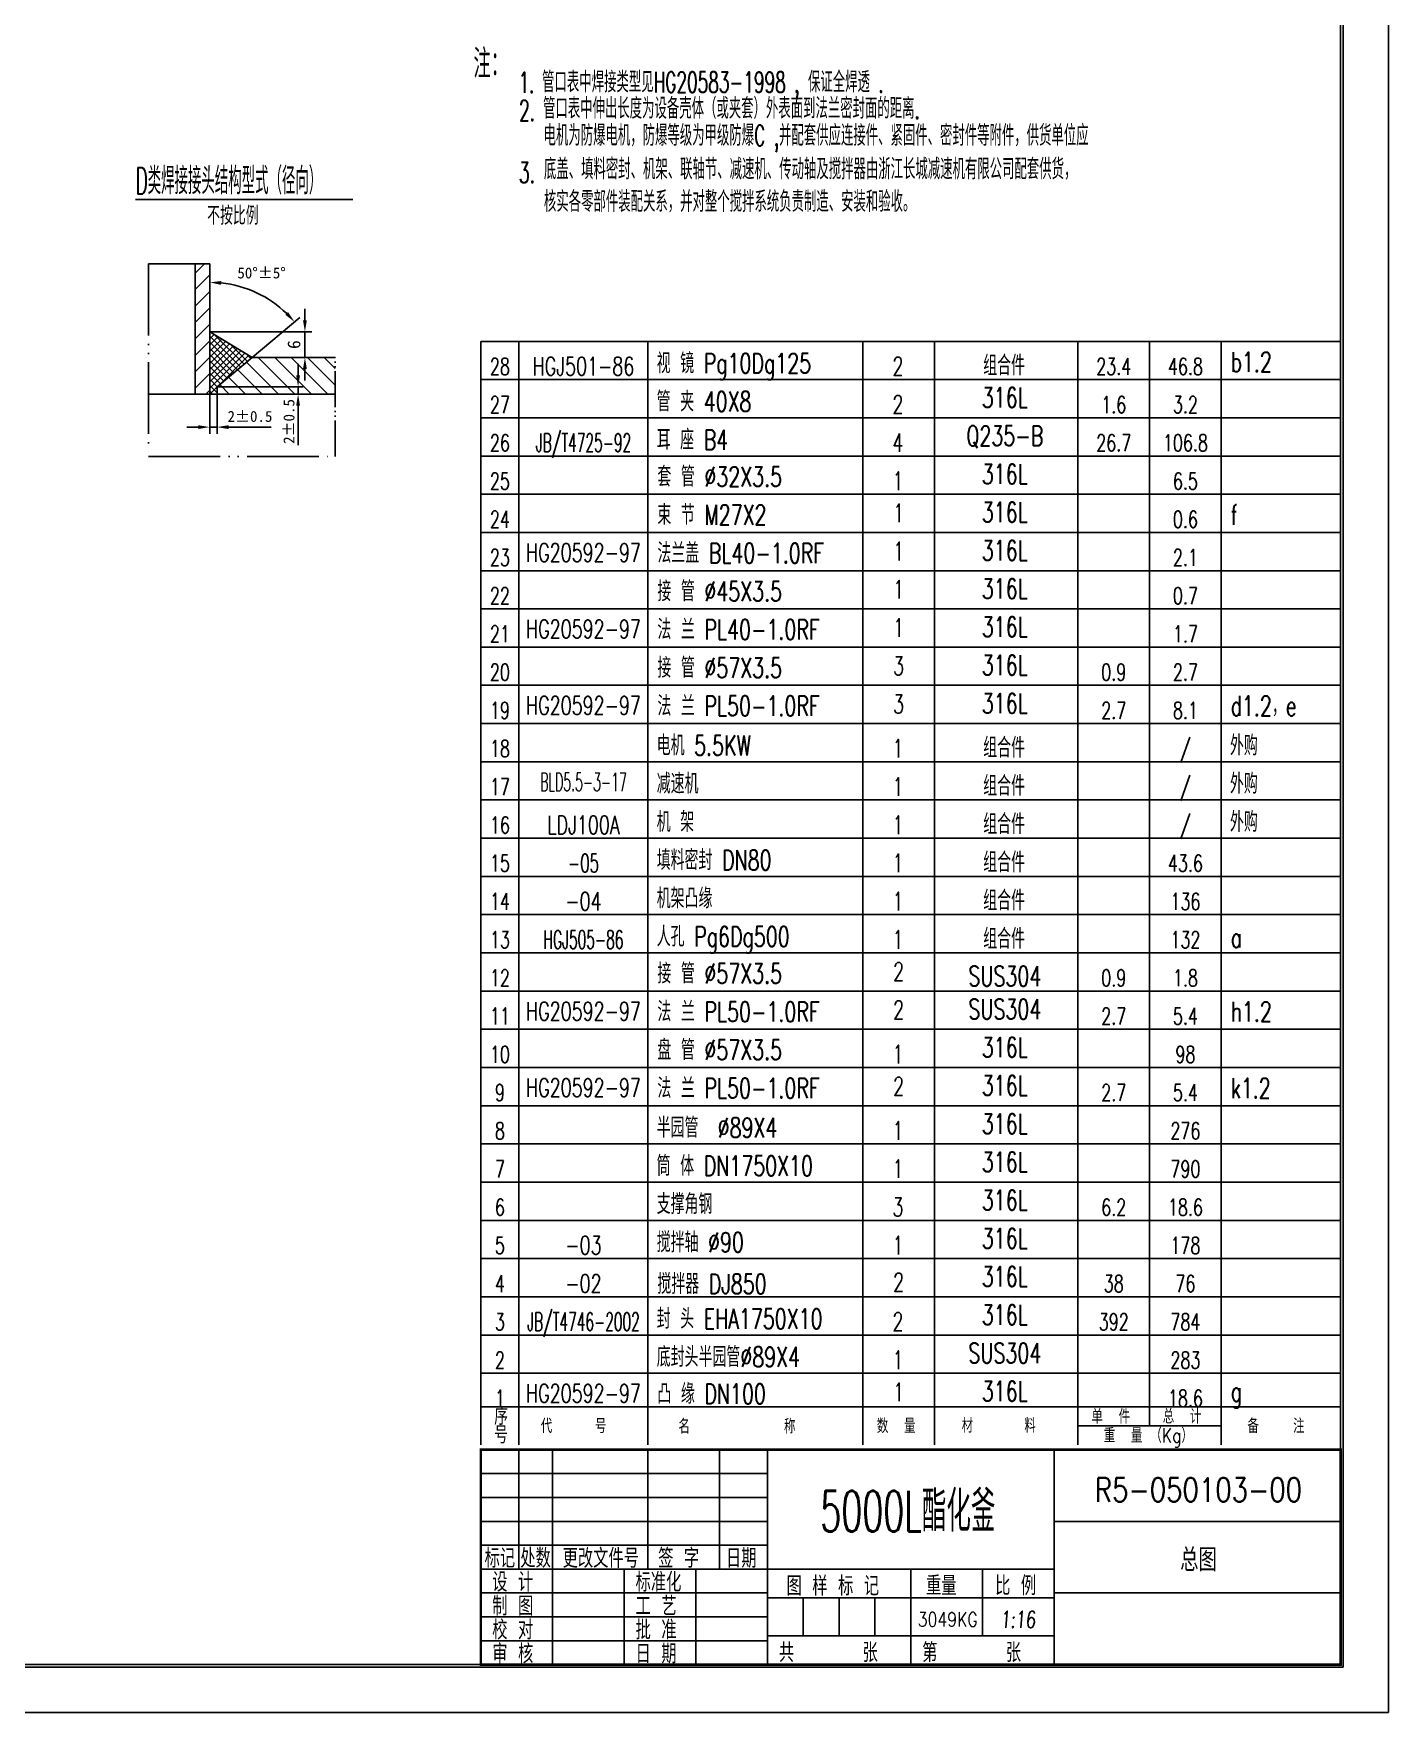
# Model space of a CAD drawing. Extents: x 0 to 8910, y 0 to 12615.
# Drawn here: x 4656 to 8910, y 0 to 5271 of the extents above; entities that cross this region are included whole.
import ezdxf
from ezdxf.enums import TextEntityAlignment as Align

# ---------------------------------------------------------------- set-up
doc = ezdxf.new("R2010")
doc.units = 0
doc.header["$LTSCALE"] = 450
doc.linetypes.add('DIVIDE1', pattern=[0.6875, 0.5, -0.0625, 0, -0.0625, 0, -0.0625])
doc.linetypes.add('DIVIDE2', pattern=[0.34375, 0.25, -0.03125, 0, -0.03125, 0, -0.03125])
doc.layers.get('0').update_dxf_attribs({"linetype": 'CONTINUOUS'})
doc.layers.get('DEFPOINTS').update_dxf_attribs({"linetype": 'CONTINUOUS'})
for name, color, linetype in [('1', 7, 'CONTINUOUS'), ('2', 3, 'CONTINUOUS'), ('4', 5, 'CONTINUOUS'), ('_ITEM', 4, 'CONTINUOUS'), ('_TITLE', 4, 'CONTINUOUS'), ('A', 2, 'CONTINUOUS'), ('B', 7, 'CONTINUOUS'), ('D1', 4, 'DIVIDE1'), ('D2', 4, 'DIVIDE2'), ('TEXT', 7, 'CONTINUOUS')]:
    doc.layers.add(name, color=color, linetype=linetype)
doc.styles.add('COMPLEX', font='COMPLEX', dxfattribs={"width": 0.7, "oblique": 5})
doc.styles.add('GB', font='ROMANS.SHX', dxfattribs={"bigfont": 'hzdx.shx'})
doc.styles.add('HZ', font='ROMANS.SHX', dxfattribs={"width": 0.7, "bigfont": 'hztxt.shx'})
doc.styles.add('HZTXT', font='simplex', dxfattribs={"width": 0.67, "bigfont": 'hztxt'})

# ---------------------------------------------------------------- blocks, each defined once
blk = doc.blocks.new('ITEM')
at = {"color": 5}
for p, q in [((0, 8), (0, 0)), ((180, 8), (0, 8))]:
    blk.add_line(p, q, dxfattribs=at)
at = {"color": 3}
for p, q in [((8, 8), (8, 0)), ((35, 8), (35, 0)), ((80, 8), (80, 0)), ((95, 8), (95, 0)), ((125, 8), (125, 0)), ((140, 8), (140, 4)), ((155, 8), (155, 0)), ((155, 4), (125, 4))]:
    blk.add_line(p, q, dxfattribs=at)
at = {"color": 1, "style": 'HZ', "width": 0.8}
for s, height, p in [('序', 3.6, (2.83, 4.19)), ('单  件', 3, (127.84, 4.44)), ('总  计', 3, (142.76, 4.46)), ('号', 3.6, (2.83, 0.31)), ('代     号', 3, (12.56, 2.45)), ('名           称', 3, (41.39, 2.38)), ('数  量', 3, (82.92, 2.47)), ('材      料', 3, (100.67, 2.56)), ('重  量 （Kg）', 3, (130.41, 0.48)), ('备    注', 3, (160.48, 2.46))]:
    blk.add_text(s, height=height, dxfattribs=at).set_placement(p)

msp = doc.modelspace()

# ---------------------------------------------------------------- linework, layer by layer
for p, q in [((5163.14324, 4519.26366), (5192.63593, 4548.75635)), ((5163.14324, 4467.62791), (5209.1426, 4513.62727)), ((5163.14324, 4415.99215), (5209.1426, 4461.99151)), ((5163.14324, 4364.3564), (5209.1426, 4410.35576)), ((5163.14324, 4312.72065), (5209.1426, 4358.72001)), ((5163.14324, 4261.08489), (5209.1426, 4307.08425)), ((5163.14324, 4209.44914), (5209.1426, 4255.4485)), ((5232.14228, 4162.27463), (5341.78209, 4254.27335)), ((5424.90575, 4139.27495), (5324.45038, 4239.73032)), ((5476.5415, 4139.27495), (5361.5431, 4254.27335)), ((5528.17726, 4139.27495), (5413.17886, 4254.27335)), ((5579.81301, 4139.27495), (5464.81461, 4254.27335)), ((5602.85725, 4167.86646), (5516.45037, 4254.27335)), ((5602.85725, 4219.50222), (5568.08612, 4254.27335)), ((5163.14324, 4157.81338), (5209.1426, 4203.81274)), ((5269.99849, 4139.27495), (5240.22043, 4169.053)), ((5321.63424, 4139.27495), (5268.29708, 4192.61211)), ((5373.27, 4139.27495), (5296.37373, 4216.17121)), ((5196.24056, 4139.27495), (5209.1426, 4152.17699))]:
    msp.add_line(p, q)
at = {"color": 0, "linetype": 'ByBlock'}
for p, q in [((5341.78209, 4254.27335), (5491.70847, 4380.07652)), ((5507.79248, 4370.70923), (5507.79248, 4406.64623)), ((5209.1426, 4334.77223), (5529.35468, 4334.77223)), ((5507.79248, 4334.77223), (5507.79248, 4254.27335)), ((5341.78209, 4254.27335), (5529.35468, 4254.27335)), ((5486.32866, 4198.21163), (5486.32866, 4234.14863)), ((5507.79248, 4218.33635), (5507.79248, 4182.39935)), ((5209.1426, 4139.27495), (5209.1426, 4014.21419)), ((5232.14228, 4162.27463), (5502.38671, 4162.27463)), ((5232.14228, 4139.27495), (5232.14228, 4014.21419)), ((5480.95848, 4139.27495), (5443.69294, 4139.27495)), ((5486.32866, 4162.27463), (5486.32866, 4139.27495)), ((5486.32866, 4103.33795), (5486.32866, 3978.9843)), ((5173.2056, 4035.77639), (5137.2686, 4035.77639)), ((5209.1426, 4035.77639), (5232.14228, 4035.77639)), ((5268.07928, 4035.77639), (5402.37049, 4035.77639))]:
    msp.add_line(p, q, dxfattribs=at)
msp.add_arc((5209.1426, 4142.9756), 347.30135, 45.93132776, 84.06867224, dxfattribs=at)
for points in [[(5244.72159, 4482.43618), (5245.34135, 4494.39914), (5209.1426, 4490.27695)], [(5455.08054, 4396.59615), (5446.31476, 4388.43175), (5475.19087, 4366.21661)], [(5501.80298, 4370.70923), (5513.78198, 4370.70923), (5507.79248, 4334.77223)], [(5501.80298, 4218.33635), (5513.78198, 4218.33635), (5507.79248, 4254.27335)], [(5480.33916, 4198.21163), (5492.31816, 4198.21163), (5486.32866, 4162.27463)], [(5480.33916, 4103.33795), (5492.31816, 4103.33795), (5486.32866, 4139.27495)], [(5173.2056, 4041.76589), (5173.2056, 4029.78689), (5209.1426, 4035.77639)], [(5268.07928, 4041.76589), (5268.07928, 4029.78689), (5232.14228, 4035.77639)]]:
    msp.add_solid(points, dxfattribs=at)
at = {"layer": '2'}
for p, q in [((6180, 825), (6180, 450)), ((6285, 825), (6285, 150)), ((6585, 825), (6585, 450)), ((6810, 825), (6810, 450)), ((6960, 825), (6960, 150)), ((7860, 825), (7860, 150)), ((6060, 750), (6960, 750)), ((6060, 675), (6960, 675)), ((6060, 600), (6960, 600)), ((7860, 600), (8760, 600)), ((6060, 525), (6960, 525)), ((6060, 450), (6960, 450)), ((6510, 450), (6510, 150)), ((6735, 450), (6735, 150)), ((6960, 450), (7860, 450)), ((7410, 450), (7410, 150)), ((7635, 450), (7635, 240)), ((6060, 375), (6960, 375)), ((7860, 375), (8760, 375)), ((6960, 360), (7860, 360)), ((7072.5, 360), (7072.5, 240)), ((7185, 360), (7185, 240)), ((7297.5, 360), (7297.5, 240)), ((6060, 300), (6960, 300)), ((6060, 225), (6960, 225)), ((6960, 240), (7860, 240))]:
    msp.add_line(p, q, dxfattribs=at)
at = {"layer": '4', "const_width": 7.5}
msp.add_lwpolyline([(8760, 150), (8760, 825), (6060, 825), (6060, 150)], close=True, dxfattribs=at)
at = {"layer": '_ITEM', "color": 5}
for p, q in [((6060, 4305), (8760, 4305)), ((6060, 945), (6060, 4305))]:
    msp.add_line(p, q, dxfattribs=at)
at = {"layer": '_ITEM', "color": 3}
for p, q in [((6180, 945), (6180, 4305)), ((6585, 945), (6585, 4305)), ((7260, 945), (7260, 4305)), ((7485, 945), (7485, 4305)), ((7935, 945), (7935, 4305)), ((8160, 945), (8160, 4305)), ((8385, 945), (8385, 4305)), ((6060, 4185), (8760, 4185)), ((6060, 4065), (8760, 4065)), ((6060, 3945), (8760, 3945)), ((6060, 3825), (8760, 3825)), ((6060, 3705), (8760, 3705)), ((6060, 3585), (8760, 3585)), ((6060, 3465), (8760, 3465)), ((6060, 3345), (8760, 3345)), ((6060, 3225), (8760, 3225)), ((6060, 3105), (8760, 3105)), ((6060, 2985), (8760, 2985)), ((6060, 2865), (8760, 2865)), ((6060, 2745), (8760, 2745)), ((6060, 2625), (8760, 2625)), ((6060, 2505), (8760, 2505)), ((6060, 2385), (8760, 2385)), ((6060, 2265), (8760, 2265)), ((6060, 2145), (8760, 2145)), ((6060, 2025), (8760, 2025)), ((6060, 1905), (8760, 1905)), ((6060, 1785), (8760, 1785)), ((6060, 1665), (8760, 1665)), ((6060, 1545), (8760, 1545)), ((6060, 1425), (8760, 1425)), ((6060, 1305), (8760, 1305)), ((6060, 1185), (8760, 1185)), ((6060, 1065), (8760, 1065))]:
    msp.add_line(p, q, dxfattribs=at)
at = {"layer": '_TITLE', "color": 4}
msp.add_lwpolyline([(0, 0), (8910, 0), (8910, 12615), (0, 12615)], close=True, dxfattribs=at)
at = {"layer": '_TITLE', "color": 5}
for points in [[(367.5, 142.5), (8767.5, 142.5), (8767.5, 12472.5), (367.5, 12472.5)], [(375, 150), (8760, 150), (8760, 12465), (375, 12465)]]:
    msp.add_lwpolyline(points, close=True, dxfattribs=at)
at = {"layer": 'A'}
for p, q in [((4976.18359, 4750.14067), (5658.00462, 4750.14067)), ((5163.14324, 4548.75635), (5163.14324, 4139.27495)), ((5209.1426, 4548.75635), (5209.1426, 4139.27495)), ((5209.1426, 4334.77223), (5341.78209, 4254.27335)), ((5341.78209, 4254.27335), (5602.85725, 4254.27335)), ((5602.85725, 4139.27495), (5016.52301, 4139.27495)), ((5232.14228, 4162.27463), (5232.14228, 4139.27495))]:
    msp.add_line(p, q, dxfattribs=at)
at = {"layer": 'B'}
for p, q in [((5209.1426, 4332.43907), (5210.59456, 4333.89103)), ((5209.1426, 4313.07566), (5222.64473, 4326.57779)), ((5316.6992, 4233.2263), (5224.43303, 4325.49247)), ((5306.17045, 4224.39164), (5209.1426, 4321.41949)), ((5209.1426, 4293.71226), (5234.69489, 4319.26455)), ((5209.1426, 4274.34885), (5246.74506, 4311.9513)), ((5209.1426, 4254.98544), (5258.79522, 4304.63806)), ((5295.64171, 4215.55697), (5209.1426, 4302.05608)), ((5209.1426, 4235.62203), (5270.84539, 4297.32482)), ((5209.1426, 4216.25863), (5282.89555, 4290.01158)), ((5209.1426, 4196.89522), (5294.94572, 4282.69833)), ((5285.11297, 4206.72231), (5209.1426, 4282.69267)), ((5209.1426, 4177.53181), (5306.99588, 4275.38509)), ((5327.22794, 4242.06097), (5273.69123, 4295.59768)), ((5209.1426, 4158.1684), (5319.04605, 4268.07185)), ((5274.58422, 4197.88764), (5209.1426, 4263.32926)), ((5264.05548, 4189.05298), (5209.1426, 4243.96586)), ((5253.52674, 4180.21831), (5209.1426, 4224.60245)), ((5235.06306, 4164.72545), (5331.09621, 4260.7586)), ((5337.75668, 4250.89563), (5322.94943, 4265.70288)), ((5242.99799, 4171.38365), (5209.1426, 4205.23904)), ((5232.46925, 4162.54899), (5209.1426, 4185.87563)), ((5232.14228, 4143.51255), (5209.1426, 4166.51223)), ((5217.01647, 4139.27495), (5209.1426, 4147.14882)), ((5209.61256, 4139.27495), (5232.14228, 4161.80467)), ((5228.97596, 4139.27495), (5232.14228, 4142.44127))]:
    msp.add_line(p, q, dxfattribs=at)
at = {"layer": 'D1'}
for p, q in [((5209.1426, 4548.75635), (5016.52301, 4548.75635)), ((5016.52301, 4548.75635), (5016.52301, 3943.77767)), ((5016.52301, 3943.77767), (5602.85725, 3943.77767))]:
    msp.add_line(p, q, dxfattribs=at)
at = {"layer": 'D2'}
msp.add_line((5602.85725, 3943.77767), (5602.85725, 4254.27335), dxfattribs=at)
at = {"layer": 'DEFPOINTS', "color": 0, "linetype": 'ByBlock'}
for p in [(5209.1426, 4548.75635), (5399.98781, 4433.14165), (5209.1426, 4334.77223), (5341.78209, 4254.27335), (5341.78209, 4254.27335), (5507.79248, 4254.27335), (5209.1426, 4139.27495), (5209.1426, 4139.27495), (5232.14228, 4162.27463), (5232.14228, 4162.27463), (5232.14228, 4139.27495), (5480.95848, 4139.27495), (5486.32866, 4139.27495), (5232.14228, 4035.77639)]:
    msp.add_point(p, dxfattribs=at)

# ---------------------------------------------------------------- block references
at = {"layer": '_ITEM', "xscale": 15, "yscale": 15, "zscale": 15}
msp.add_blockref('ITEM', (6060, 840), dxfattribs=at)

# ---------------------------------------------------------------- texts
at = {"layer": '1', "style": 'HZ', "width": 0.8}
for s, p in [('标记', (6072.0038, 453.99692)), ('处数', (6184.00127, 453.99692)), ('更改文件号 ', (6317.01013, 453.99692)), ('签 字 ', (6617.01013, 453.99692)), ('日期', (6830.00633, 453.99692)), ('设 计', (6096.01141, 378.99692)), ('标准化', (6546.01141, 378.99692)), ('图 样 标 记', (7020.01899, 367.00615)), ('重量', (7458.01519, 367.99385)), ('比 例', (7675.01266, 367.99385)), ('制 图', (6096.01141, 303.99692)), ('工 艺', (6546.01141, 303.99692)), ('校 对', (6096.01141, 228.99692)), ('批 准', (6546.01141, 228.99692)), ('审 核', (6096.01141, 153.99692)), ('日 期', (6546.01141, 153.99692)), ('共      张', (6996.0114, 157.99385)), ('第      张', (7446.0114, 157.99385))]:
    msp.add_text(s, height=60, dxfattribs=at).set_placement(p)
at = {"layer": '_ITEM', "style": 'HZ', "width": 0.7}
for s, p in [('28', (6120, 4200)), ('27', (6120, 4080)), ('26', (6120, 3960)), ('25', (6120, 3840)), ('24', (6120, 3720)), ('23', (6120, 3600)), ('22', (6120, 3480)), ('21', (6120, 3360)), ('20', (6120, 3240)), ('19', (6120, 3120)), ('18', (6120, 3000)), ('17', (6120, 2880)), ('16', (6120, 2760)), ('15', (6120, 2640)), ('14', (6120, 2520)), ('13', (6120, 2400)), ('12', (6120, 2280)), ('11', (6120, 2160)), ('10', (6120, 2040)), ('9', (6120, 1920)), ('8', (6120, 1800)), ('7', (6120, 1680)), ('6', (6120, 1560)), ('5', (6120, 1440)), ('4', (6120, 1320)), ('3', (6120, 1200)), ('2', (6120, 1080)), ('1', (6120, 960))]:
    msp.add_text(s, height=52.5, dxfattribs=at).set_placement(p, align=Align.CENTER)
at = {"layer": 'A', "color": 0}
for s, p in [('50°±5°', (5295.77847, 4502.64358)), ('2%%p0.5', (5264.98251, 4052.23014))]:
    msp.add_text(s, height=34.49952, dxfattribs=at).set_placement(p)
for s, height, p in [('6', 40.24944, (5493.41768, 4281.10631)), ('2%%p0.5', 34.49952, (5474.82882, 3983.05327))]:
    msp.add_text(s, height=height, rotation=90, dxfattribs=at).set_placement(p)
at = {"layer": 'A', "style": 'HZ', "width": 0.6}
msp.add_text('5000L酯化釜', height=128, dxfattribs=at).set_placement((7401.01153, 567.66819), align=Align.CENTER)
at = {"layer": 'A', "style": 'HZ', "width": 0.8}
for tag, height, p in [('R5-050103-00', 75, (8313.59788, 699.06011)), ('总图', 72, (8313.59788, 479.00016))]:
    msp.add_attdef(tag, text='Q235-B', height=height, dxfattribs=at).set_placement(p, align=Align.MIDDLE_CENTER)
at = {"layer": 'B', "style": 'HZ'}
for s, height, width, p in [('D类焊接接头结构型式（径向）', 84.33216, 0.5, (4976.18359, 4767.0071)), ('不按比例', 57.6, 0.7, (5201.04117, 4671.06396)), ('视 镜 Pg10Dg125', 62.5, 0.7, (6612.42738, 4204.90697)), ('b1.2', 62.5, 0.7, (8414.60913, 4209.00699)), ('管 夹 40X8', 62.5, 0.7, (6612.42738, 4084.90697)), ('耳 座 B4', 62.5, 0.7, (6612.42738, 3964.90697)), ('套 管 %%c32X3.5', 62.5, 0.7, (6614.60913, 3849.00699)), ('束 节 M27X2', 62.5, 0.7, (6614.60913, 3729.00699)), ('f', 62.5, 0.7, (8414.60913, 3729.00699)), ('法兰盖 BL40-1.0RF', 62.5, 0.7, (6614.60913, 3609.00699)), ('接 管 %%c45X3.5', 62.5, 0.7, (6614.60913, 3489.00699)), ('法 兰 PL40-1.0RF', 62.5, 0.7, (6614.60913, 3369.00699)), ('接 管 %%c57X3.5', 62.5, 0.7, (6614.60913, 3249.00699)), ('法 兰 PL50-1.0RF', 62.5, 0.7, (6614.60913, 3129.00699)), ('d1.2，e', 62.5, 0.7, (8414.60913, 3129.00699)), ('电机 5.5KW', 62.5, 0.7, (6612.42738, 3004.90697)), ('外购', 62.5, 0.7, (8412.42808, 3004.90651)), ('减速机', 62.5, 0.7, (6612.42738, 2884.90697)), ('外购', 62.5, 0.7, (8412.42808, 2884.90651)), ('机 架', 62.5, 0.7, (6612.42738, 2764.90697)), ('外购', 62.5, 0.7, (8412.42808, 2764.90651)), ('填料密封 DN80', 62.5, 0.7, (6612.42738, 2644.90697)), ('机架凸缘', 62.5, 0.7, (6612.42738, 2524.90697)), ('人孔 Pg6Dg500', 62.5, 0.7, (6612.42738, 2404.90697)), ('a', 62.5, 0.7, (8414.60913, 2401.50699)), ('接 管 %%c57X3.5', 62.5, 0.7, (6614.60913, 2289.00699)), ('法 兰 PL50-1.0RF', 62.5, 0.7, (6614.60913, 2169.00699)), ('h1.2', 62.5, 0.7, (8414.60913, 2169.00699)), ('盘 管 %%c57X3.5', 62.5, 0.7, (6614.60913, 2049.00699)), ('法 兰 PL50-1.0RF', 62.5, 0.7, (6614.60913, 1929.00699)), ('k1.2', 62.5, 0.7, (8414.60913, 1929.00699)), ('半园管  %%c89X4', 62.5, 0.7, (6612.42738, 1804.90697)), ('筒 体 DN1750X10', 62.5, 0.7, (6612.42738, 1684.90697)), ('支撑角钢', 62.5, 0.7, (6612.42738, 1564.90697)), ('搅拌轴 %%C90', 62.5, 0.7, (6612.42738, 1444.90697)), ('搅拌器 DJ850', 62.5, 0.7, (6614.60913, 1314.00699)), ('封 头 EHA1750X10', 62.5, 0.7, (6612.42738, 1204.90697)), ('底封头半园管%%c89X4', 62.5, 0.7, (6612.42738, 1084.90697)), ('凸 缘 DN100', 62.5, 0.7, (6614.60913, 969.00699)), ('g', 62.5, 0.7, (8414.60913, 976.50699))]:
    msp.add_text(s, height=height, dxfattribs=dict(at, width=width)).set_placement(p)
at = {"layer": 'B'}
for s, height, style, width, p in [('HGJ501-86', 57.5, 'GB', 0.7, (6382.50315, 4198.05361)), ('2', 57.5, 'GB', 0.7, (7369.88475, 4198.05361)), ('组合件', 62.5, 'HZ', 0.7, (7703.25287, 4198.05361)), ('23.4', 52.5, 'HZ', 0.7, (8047.5, 4200)), ('46.8', 52.5, 'HZ', 0.7, (8272.5, 4200)), ('2', 57.5, 'GB', 0.7, (7369.88475, 4078.05361)), ('316L', 62.5, 'HZ', 0.7, (7705.43462, 4097.15363)), ('1.6', 52.5, 'HZ', 0.7, (8047.5, 4080)), ('3.2', 52.5, 'HZ', 0.7, (8272.5, 4080)), ('JB/T4725-92', 57.5, 'GB', 0.55, (6382.50315, 3958.05361)), ('4', 57.5, 'GB', 0.7, (7369.88475, 3958.05361)), ('Q235-B', 62.5, 'HZ', 0.7, (7705.43462, 3977.15363)), ('26.7', 52.5, 'HZ', 0.7, (8047.5, 3960)), ('106.8', 52.5, 'HZ', 0.7, (8272.5, 3960)), ('316L', 62.5, 'HZ', 0.7, (7705.43462, 3857.15363)), ('1', 57.5, 'GB', 0.7, (7369.88475, 3838.05361)), ('6.5', 52.5, 'HZ', 0.7, (8272.5, 3840)), ('316L', 62.5, 'HZ', 0.7, (7705.43462, 3737.15363)), ('1', 57.5, 'GB', 0.7, (7372.0665, 3737.15363)), ('0.6', 52.5, 'HZ', 0.7, (8272.5, 3720)), ('HG20592-97', 57.5, 'GB', 0.7, (6382.50315, 3613.05361)), ('1', 57.5, 'GB', 0.7, (7372.0665, 3617.15363)), ('316L', 62.5, 'HZ', 0.7, (7705.43462, 3617.15363)), ('2.1', 52.5, 'HZ', 0.7, (8272.5, 3600)), ('1', 57.5, 'GB', 0.7, (7372.0665, 3497.15363)), ('316L', 62.5, 'HZ', 0.7, (7705.43462, 3497.15363)), ('0.7', 52.5, 'HZ', 0.7, (8272.5, 3480)), ('HG20592-97', 57.5, 'GB', 0.7, (6382.50315, 3373.05361)), ('1', 57.5, 'GB', 0.7, (7372.0665, 3377.15363)), ('316L', 62.5, 'HZ', 0.7, (7705.43462, 3377.15363)), ('1.7', 52.5, 'HZ', 0.7, (8272.5, 3360)), ('3', 57.5, 'GB', 0.7, (7372.0665, 3257.15363)), ('316L', 62.5, 'HZ', 0.7, (7705.43462, 3257.15363)), ('0.9', 52.5, 'HZ', 0.7, (8047.5, 3240)), ('2.7', 52.5, 'HZ', 0.7, (8272.5, 3240)), ('HG20592-97', 57.5, 'GB', 0.7, (6382.50315, 3133.05361)), ('3', 57.5, 'GB', 0.7, (7372.0665, 3137.15363)), ('316L', 62.5, 'HZ', 0.7, (7705.43462, 3137.15363)), ('2.7', 52.5, 'HZ', 0.7, (8047.5, 3120)), ('8.1', 52.5, 'HZ', 0.7, (8272.5, 3120)), ('组合件', 62.5, 'HZ', 0.7, (7703.25287, 2998.05361)), ('/', 52.5, 'HZ', 0.7, (8272.5, 3000)), ('1', 57.5, 'GB', 0.7, (7369.88475, 2998.05361)), ('BLD5.5-3-17', 57.5, 'GB', 0.5, (6382.50315, 2893.05361)), ('1', 57.5, 'GB', 0.7, (7369.88475, 2878.05361)), ('组合件', 62.5, 'HZ', 0.7, (7703.25287, 2878.05361)), ('/', 52.5, 'HZ', 0.7, (8272.5, 2880)), ('LDJ100A', 57.5, 'GB', 0.7, (6382.50315, 2758.05361)), ('1', 57.5, 'GB', 0.7, (7369.88475, 2758.05361)), ('组合件', 62.5, 'HZ', 0.7, (7703.25287, 2758.05361)), ('/', 52.5, 'HZ', 0.7, (8272.5, 2760)), ('-05', 57.5, 'GB', 0.6, (6382.50315, 2638.05361)), ('1', 57.5, 'GB', 0.7, (7369.88475, 2638.05361)), ('组合件', 62.5, 'HZ', 0.7, (7703.25287, 2638.05361)), ('43.6', 52.5, 'HZ', 0.7, (8272.5, 2640)), ('组合件', 62.5, 'HZ', 0.7, (7703.25287, 2518.05361)), ('-04', 57.5, 'GB', 0.7, (6382.50315, 2518.05361)), ('1', 57.5, 'GB', 0.7, (7369.88475, 2518.05361)), ('136', 52.5, 'HZ', 0.7, (8272.5, 2520)), ('HGJ505-86', 57.5, 'GB', 0.55, (6382.50315, 2398.05361)), ('1', 57.5, 'GB', 0.7, (7369.88475, 2398.05361)), ('组合件', 62.5, 'HZ', 0.7, (7703.25287, 2398.05361)), ('132', 52.5, 'HZ', 0.7, (8272.5, 2400)), ('2', 57.5, 'GB', 0.7, (7372.0665, 2297.15363)), ('SUS304', 62.5, 'HZ', 0.7, (7705.43462, 2280.89084)), ('0.9', 52.5, 'HZ', 0.7, (8047.5, 2280)), ('1.8', 52.5, 'HZ', 0.7, (8272.5, 2280)), ('HG20592-97', 57.5, 'GB', 0.7, (6382.50315, 2173.05361)), ('2', 57.5, 'GB', 0.7, (7372.0665, 2177.15363)), ('SUS304', 62.5, 'HZ', 0.7, (7705.43462, 2177.15363)), ('2.7', 52.5, 'HZ', 0.7, (8047.5, 2160)), ('5.4', 52.5, 'HZ', 0.7, (8272.5, 2160)), ('316L', 62.5, 'HZ', 0.7, (7705.43462, 2057.15363)), ('1', 57.5, 'GB', 0.7, (7369.88475, 2038.05361)), ('98', 52.5, 'HZ', 0.7, (8272.5, 2040)), ('HG20592-97', 57.5, 'GB', 0.7, (6382.50315, 1933.05361)), ('2', 57.5, 'GB', 0.7, (7372.0665, 1937.15363)), ('316L', 62.5, 'HZ', 0.7, (7705.43462, 1937.15363)), ('2.7', 52.5, 'HZ', 0.7, (8047.5, 1920)), ('5.4', 52.5, 'HZ', 0.7, (8272.5, 1920)), ('1', 57.5, 'GB', 0.7, (7369.88475, 1798.05361)), ('316L', 62.5, 'HZ', 0.7, (7705.43462, 1817.15363)), ('276', 52.5, 'HZ', 0.7, (8272.5, 1800)), ('316L', 62.5, 'HZ', 0.7, (7705.43462, 1697.15363)), ('1', 57.5, 'GB', 0.7, (7369.88475, 1678.05361)), ('790', 52.5, 'HZ', 0.7, (8272.5, 1680)), ('316L', 62.5, 'HZ', 0.7, (7705.43462, 1577.15363)), ('3', 57.5, 'GB', 0.7, (7369.88475, 1558.05361)), ('6.2', 52.5, 'HZ', 0.7, (8047.5, 1560)), ('18.6', 52.5, 'HZ', 0.7, (8272.5, 1560)), ('-03', 57.5, 'GB', 0.7, (6382.50315, 1438.05361)), ('1', 57.5, 'GB', 0.7, (7369.88475, 1438.05361)), ('316L', 62.5, 'HZ', 0.7, (7705.43462, 1457.15363)), ('178', 52.5, 'HZ', 0.7, (8272.5, 1440)), ('-02', 57.5, 'GB', 0.7, (6382.50315, 1318.05361)), ('2', 57.5, 'GB', 0.7, (7372.0665, 1322.15363)), ('316L', 62.5, 'HZ', 0.7, (7705.43462, 1337.15363)), ('38', 52.5, 'HZ', 0.7, (8047.5, 1320)), ('76', 52.5, 'HZ', 0.7, (8272.5, 1320)), ('JB/T4746-2002', 57.5, 'GB', 0.55, (6382.50315, 1198.05361)), ('316L', 62.5, 'HZ', 0.7, (7705.43462, 1217.15363)), ('2', 57.5, 'GB', 0.7, (7369.88475, 1198.05361)), ('392', 52.5, 'HZ', 0.7, (8047.5, 1200)), ('784', 52.5, 'HZ', 0.7, (8272.5, 1200)), ('1', 57.5, 'GB', 0.7, (7369.88475, 1078.05361)), ('SUS304', 62.5, 'HZ', 0.7, (7705.43462, 1097.15363)), ('283', 52.5, 'HZ', 0.7, (8272.5, 1080)), ('HG20592-97', 57.5, 'GB', 0.7, (6382.50315, 973.05361)), ('1', 57.5, 'GB', 0.7, (7372.0665, 977.15363)), ('316L', 62.5, 'HZ', 0.7, (7705.43462, 977.15363)), ('18.6', 52.5, 'HZ', 0.7, (8272.5, 960))]:
    msp.add_text(s, height=height, dxfattribs=dict(at, style=style, width=width)).set_placement(p, align=Align.CENTER)
at = {"layer": 'B', "style": 'COMPLEX', "oblique": 5, "width": 0.7}
msp.add_attdef('1:16', text='1:1', height=52.5, dxfattribs=at).set_placement((7746.25497, 291.80563), align=Align.MIDDLE_CENTER)
at = {"layer": 'B', "style": 'HZ', "width": 0.8}
msp.add_attdef('3049KG', text='', height=45, dxfattribs=at).set_placement((7526.18532, 291.80563), align=Align.MIDDLE_CENTER)
at = {"layer": 'TEXT', "style": 'HZTXT', "width": 0.6}
for s, height, p in [('注：', 90.72, (6037.01353, 5131.63814)), ('1.', 64.8, (6178.58274, 5085.47284)), ('管口表中焊接类型见HG20583-1998 , 保证全焊透 .', 64.8, (6252.76767, 5086.8524)), ('2.', 64.8, (6180.50545, 4997.5686)), ('管口表中伸出长度为设备壳体（或夹套）外表面到法兰密封面的距离.', 64.8, (6255.59619, 5004.1095)), ('电机为防爆电机，防爆等级为甲级防爆C ,并配套供应连接件、紧固件、密封件等附件，供货单位应', 64.8, (6257.27278, 4919.1773)), ('3.', 64.8, (6179.97211, 4803.19832)), ('底盖、填料密封、机架、联轴节、减速机、传动轴及搅拌器由浙江长城减速机有限公司配套供货，', 64.8, (6258.37341, 4813.683)), ('核实各零部件装配关系，并对整个搅拌系统负责制造、安装和验收。', 64.8, (6258.37341, 4711.54067))]:
    msp.add_text(s, height=height, dxfattribs=at).set_placement(p)

doc.saveas('drawing.dxf')
